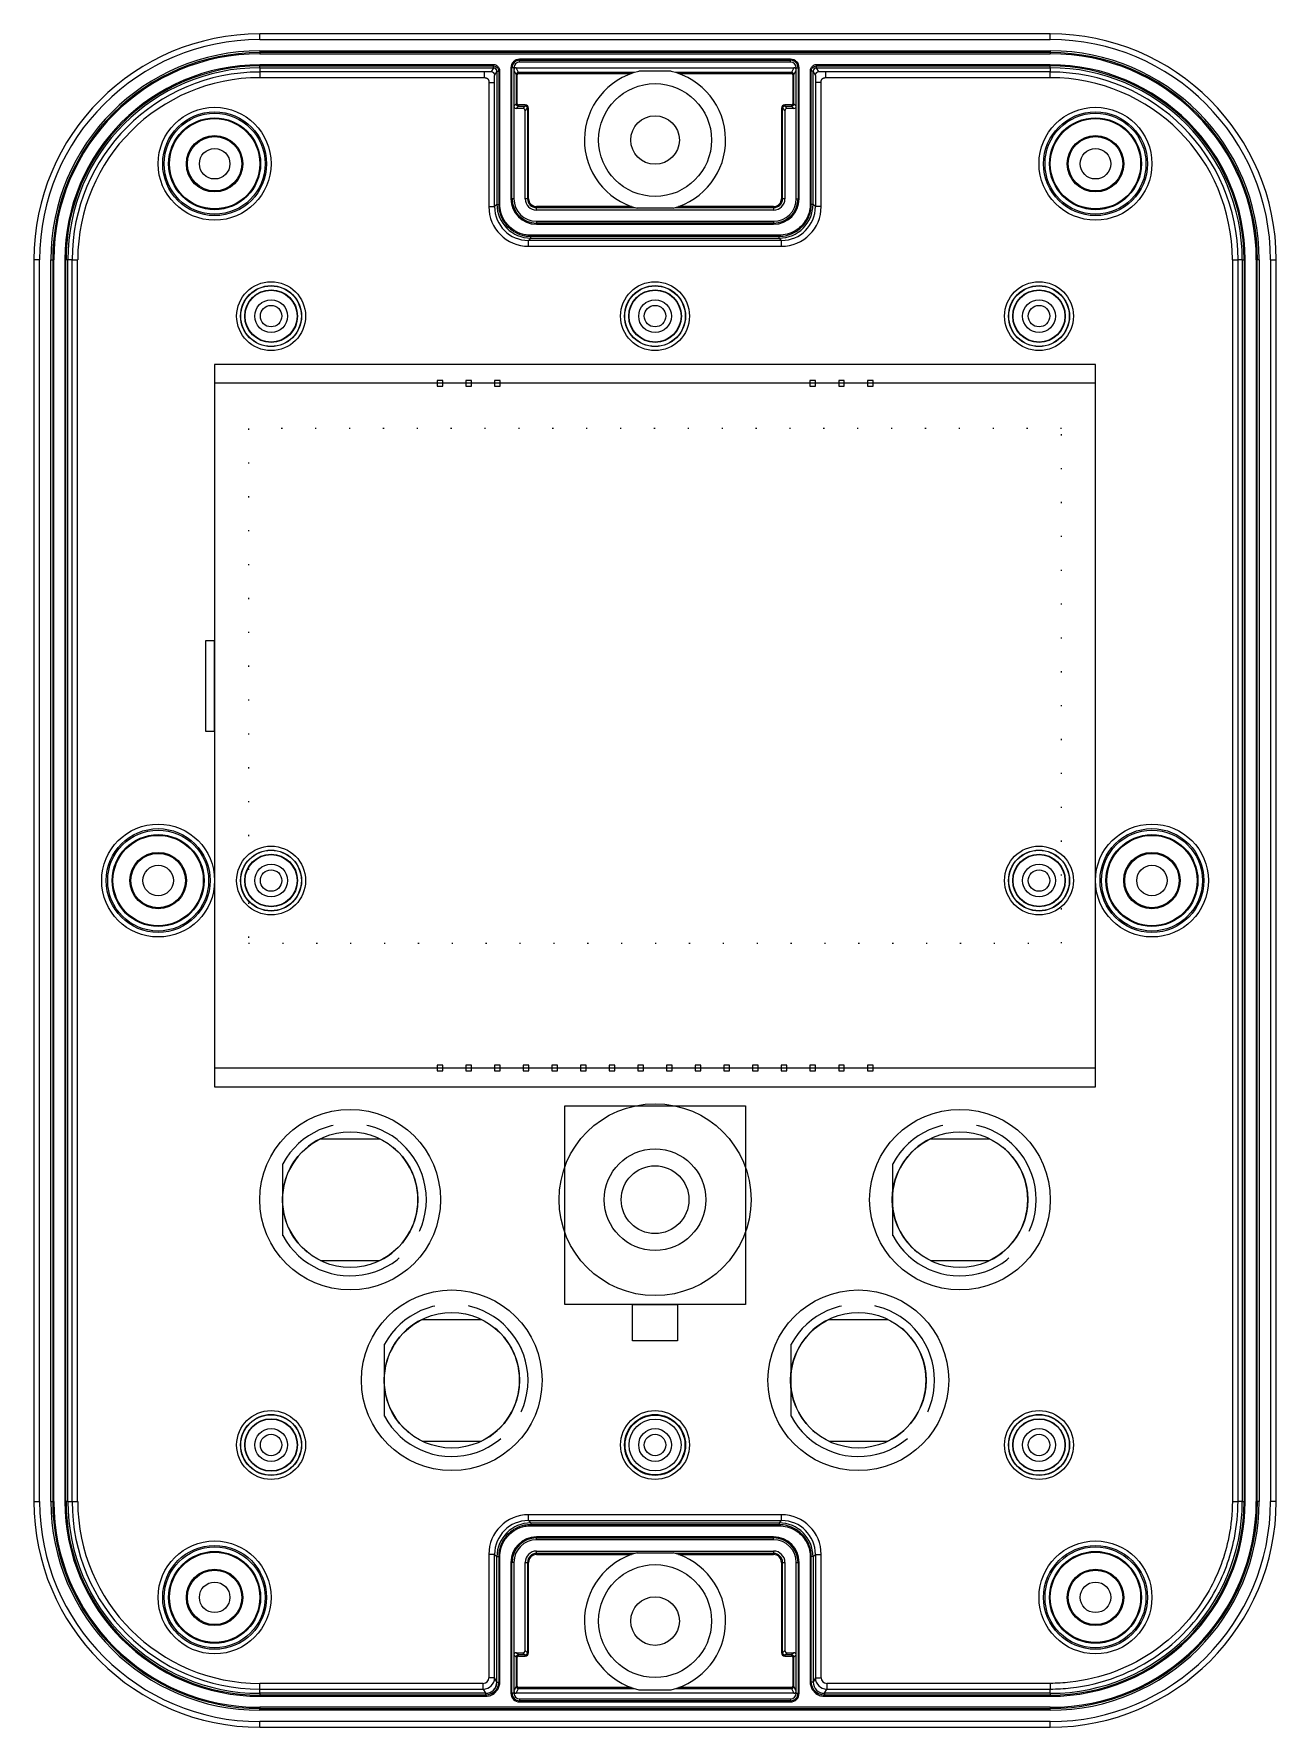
# Model space of a CAD drawing. Header units: millimetres. Extents: x 55 to 809, y 40 to 566.
# Drawn here: x 265.5 to 375.5, y 40.2 to 190.2 of the extents above; entities that cross this region are included whole.
import ezdxf

# ---------------------------------------------------------------- set-up
doc = ezdxf.new("R2010")
doc.units = ezdxf.units.MM
doc.linetypes.add('ACAD_ISO02W100', pattern=[15, 12, -3])
doc.linetypes.add('ACAD_ISO07W100', pattern=[3, 0.1, -2.9])
doc.layers.get('0').update_dxf_attribs({"lineweight": 25, "true_color": 0xffffff})
for name, color, linetype, lineweight, true_color in [('back_outline', 7, 'Continuous', 25, 0x000000), ('disp_outline', 7, 'Continuous', 25, 0x000000), ('disp_VA', 7, 'ACAD_ISO07W100', 25, 0x000000), ('FL13N_back', 1, 'ACAD_ISO02W100', 25, 0xff0000), ('FL13N_outline', 7, 'Continuous', 25, 0x000000), ('PEC16_outline', 7, 'Continuous', 25, 0x000000), ('Visible (ISO)', 7, 'Continuous', 25, 0xffffff), ('Visible Narrow (ISO)', 7, 'Continuous', 25, 0xffffff)]:
    doc.layers.add(name, color=color, linetype=linetype, lineweight=lineweight, true_color=true_color)

# ---------------------------------------------------------------- blocks, each defined once
blk = doc.blocks.new('FL13N_F')
at = {"layer": 'FL13N_back'}
for p, q in [((-2.62, 5.4), (2.62, 5.4)), ((-5.95, -3.19), (-5.95, 3.19)), ((-2.62, -5.4), (2.62, -5.4))]:
    blk.add_line(p, q, dxfattribs=at)
for radius, start, end in [(6.75, 208.1784, 151.8216), (6, 115.8419, 244.1581), (6, 295.8419, 64.1581)]:
    blk.add_arc((0, 0), radius, start, end, dxfattribs=at)
at = {"layer": 'FL13N_outline'}
for radius in [8, 6]:
    blk.add_circle((0, 0), radius, dxfattribs=at)
blk = doc.blocks.new('disp_f')
at = {"layer": 'back_outline'}
for p, q in [((78, 0), (0, 0)), ((0, 0), (0, -64)), ((78, -64), (78, 0)), ((0, -64), (78, -64))]:
    blk.add_line(p, q, dxfattribs=at)
at = {"layer": 'disp_outline'}
for p, q in [((20.2, -1.42), (19.7, -1.42)), ((19.7, -1.42), (19.7, -1.92)), ((20.2, -1.92), (20.2, -1.42)), ((22.74, -1.42), (22.24, -1.42)), ((22.24, -1.42), (22.24, -1.92)), ((22.74, -1.92), (22.74, -1.42)), ((25.28, -1.42), (24.78, -1.42)), ((24.78, -1.42), (24.78, -1.92)), ((25.28, -1.92), (25.28, -1.42)), ((53.22, -1.42), (52.72, -1.42)), ((52.72, -1.42), (52.72, -1.92)), ((53.22, -1.92), (53.22, -1.42)), ((55.76, -1.42), (55.26, -1.42)), ((55.26, -1.42), (55.26, -1.92)), ((55.76, -1.92), (55.76, -1.42)), ((58.3, -1.42), (57.8, -1.42)), ((57.8, -1.42), (57.8, -1.92)), ((58.3, -1.92), (58.3, -1.42)), ((78, -1.67), (0, -1.67)), ((0, -1.67), (0, -62.33)), ((19.7, -1.92), (20.2, -1.92)), ((22.24, -1.92), (22.74, -1.92)), ((24.78, -1.92), (25.28, -1.92)), ((52.72, -1.92), (53.22, -1.92)), ((55.26, -1.92), (55.76, -1.92)), ((57.8, -1.92), (58.3, -1.92)), ((78, -62.33), (78, -1.67)), ((0, -24.49), (-0.8, -24.49)), ((-0.8, -24.49), (-0.8, -32.49)), ((0, -32.49), (0, -24.49)), ((-0.8, -32.49), (0, -32.49)), ((0, -62.33), (78, -62.33)), ((20.2, -62.08), (19.7, -62.08)), ((19.7, -62.08), (19.7, -62.58)), ((20.2, -62.08), (19.7, -62.08)), ((19.7, -62.08), (19.7, -62.58)), ((20.2, -62.08), (19.7, -62.08)), ((19.7, -62.08), (19.7, -62.58)), ((20.2, -62.08), (19.7, -62.08)), ((19.7, -62.08), (19.7, -62.58)), ((20.2, -62.08), (19.7, -62.08)), ((19.7, -62.08), (19.7, -62.58)), ((19.7, -62.58), (20.2, -62.58)), ((19.7, -62.58), (20.2, -62.58)), ((19.7, -62.58), (20.2, -62.58)), ((19.7, -62.58), (20.2, -62.58)), ((19.7, -62.58), (20.2, -62.58)), ((20.2, -62.58), (20.2, -62.08)), ((20.2, -62.58), (20.2, -62.08)), ((20.2, -62.58), (20.2, -62.08)), ((20.2, -62.58), (20.2, -62.08)), ((20.2, -62.58), (20.2, -62.08)), ((22.74, -62.08), (22.24, -62.08)), ((22.24, -62.08), (22.24, -62.58)), ((22.24, -62.58), (22.74, -62.58)), ((22.74, -62.58), (22.74, -62.08)), ((25.28, -62.08), (24.78, -62.08)), ((24.78, -62.08), (24.78, -62.58)), ((24.78, -62.58), (25.28, -62.58)), ((25.28, -62.58), (25.28, -62.08)), ((27.82, -62.08), (27.32, -62.08)), ((27.32, -62.08), (27.32, -62.58)), ((27.32, -62.58), (27.82, -62.58)), ((27.82, -62.58), (27.82, -62.08)), ((30.36, -62.08), (29.86, -62.08)), ((29.86, -62.08), (29.86, -62.58)), ((29.86, -62.58), (30.36, -62.58)), ((30.36, -62.58), (30.36, -62.08)), ((32.9, -62.08), (32.4, -62.08)), ((32.4, -62.08), (32.4, -62.58)), ((32.4, -62.58), (32.9, -62.58)), ((32.9, -62.58), (32.9, -62.08)), ((35.44, -62.08), (34.94, -62.08)), ((34.94, -62.08), (34.94, -62.58)), ((34.94, -62.58), (35.44, -62.58)), ((35.44, -62.58), (35.44, -62.08)), ((37.98, -62.08), (37.48, -62.08)), ((37.48, -62.08), (37.48, -62.58)), ((37.48, -62.58), (37.98, -62.58)), ((37.98, -62.58), (37.98, -62.08)), ((40.52, -62.08), (40.02, -62.08)), ((40.02, -62.08), (40.02, -62.58)), ((40.02, -62.58), (40.52, -62.58)), ((40.52, -62.58), (40.52, -62.08)), ((43.06, -62.08), (42.56, -62.08)), ((42.56, -62.08), (42.56, -62.58)), ((42.56, -62.58), (43.06, -62.58)), ((43.06, -62.58), (43.06, -62.08)), ((45.6, -62.08), (45.1, -62.08)), ((45.1, -62.08), (45.1, -62.58)), ((45.1, -62.58), (45.6, -62.58)), ((45.6, -62.58), (45.6, -62.08)), ((48.14, -62.08), (47.64, -62.08)), ((47.64, -62.08), (47.64, -62.58)), ((47.64, -62.58), (48.14, -62.58)), ((48.14, -62.58), (48.14, -62.08)), ((50.68, -62.08), (50.18, -62.08)), ((50.18, -62.08), (50.18, -62.58)), ((50.18, -62.58), (50.68, -62.58)), ((50.68, -62.58), (50.68, -62.08)), ((53.22, -62.08), (52.72, -62.08)), ((52.72, -62.08), (52.72, -62.58)), ((52.72, -62.58), (53.22, -62.58)), ((53.22, -62.58), (53.22, -62.08)), ((55.76, -62.08), (55.26, -62.08)), ((55.26, -62.08), (55.26, -62.58)), ((55.26, -62.58), (55.76, -62.58)), ((55.76, -62.58), (55.76, -62.08)), ((58.3, -62.08), (57.8, -62.08)), ((57.8, -62.08), (57.8, -62.58)), ((57.8, -62.58), (58.3, -62.58)), ((58.3, -62.58), (58.3, -62.08))]:
    blk.add_line(p, q, dxfattribs=at)
at = {"layer": 'disp_VA'}
for p, q in [((75, -5.69), (3, -5.69)), ((3, -5.69), (3, -51.29)), ((75, -51.29), (75, -5.69)), ((3, -51.29), (75, -51.29))]:
    blk.add_line(p, q, dxfattribs=at)
blk = doc.blocks.new('PEC16_dessus')
at = {"layer": 'PEC16_outline'}
for p, q in [((0, 0), (16, 0)), ((0, -17.6), (0, 0)), ((16, 0), (16, -17.6)), ((16, -17.6), (0, -17.6)), ((6, -17.6), (10, -17.6)), ((6, -20.8), (6, -17.6)), ((10, -17.6), (10, -20.8)), ((10, -20.8), (6, -20.8))]:
    blk.add_line(p, q, dxfattribs=at)
for radius in [4.5, 3]:
    blk.add_circle((8, -8.3), radius, dxfattribs=at)

msp = doc.modelspace()

# ---------------------------------------------------------------- linework, layer by layer
msp.add_circle((320.46, 86.89), 8.5)
at = {"layer": 'Visible (ISO)'}
for p, q in [((355.46, 190.16), (285.46, 190.16)), ((285.46, 189.66), (355.46, 189.66)), ((285.46, 188.66), (355.46, 188.66)), ((332.46, 187.66), (308.46, 187.66)), ((285.46, 187.16), (306.16, 187.16)), ((306.46, 186.86), (306.46, 175.06)), ((307.96, 187.16), (307.96, 186.96)), ((307.96, 186.96), (307.96, 183.76)), ((308.16, 187.16), (332.76, 187.16)), ((321.88, 186.85), (319.03, 186.85)), ((332.96, 186.96), (332.96, 187.16)), ((332.96, 183.76), (332.96, 186.96)), ((334.46, 175.06), (334.46, 186.86)), ((334.76, 187.16), (355.46, 187.16)), ((307.96, 183.76), (307.96, 175.56)), ((308.76, 183.56), (308.16, 183.56)), ((308.96, 175.56), (308.96, 183.36)), ((331.96, 183.36), (331.96, 175.56)), ((332.76, 183.56), (332.16, 183.56)), ((332.96, 175.56), (332.96, 183.76)), ((330.96, 174.56), (309.96, 174.56)), ((322.05, 174.72), (318.86, 174.72)), ((309.96, 173.56), (330.96, 173.56)), ((309.45, 172.06), (331.46, 172.06)), ((265.46, 170.16), (265.46, 60.16)), ((265.96, 60.16), (265.96, 170.16)), ((266.96, 60.16), (266.96, 170.16)), ((268.46, 60.16), (268.46, 170.16)), ((372.46, 170.16), (372.46, 60.16)), ((373.96, 170.16), (373.96, 60.16)), ((374.96, 170.16), (374.96, 60.16)), ((375.46, 60.16), (375.46, 170.16)), ((309.45, 58.26), (331.46, 58.26)), ((330.96, 56.76), (309.96, 56.76)), ((309.96, 55.76), (330.96, 55.76)), ((318.86, 55.61), (322.05, 55.61)), ((306.46, 44.16), (306.46, 55.27)), ((307.96, 54.76), (307.96, 46.56)), ((308.96, 46.96), (308.96, 54.76)), ((331.96, 54.76), (331.96, 46.96)), ((332.96, 46.56), (332.96, 54.76)), ((334.46, 55.27), (334.46, 44.16)), ((307.96, 46.56), (307.96, 43.36)), ((308.16, 46.76), (308.76, 46.76)), ((332.16, 46.76), (332.76, 46.76)), ((332.96, 43.36), (332.96, 46.56)), ((305.46, 43.16), (285.46, 43.16)), ((307.96, 43.36), (307.96, 43.16)), ((332.76, 43.16), (308.16, 43.16)), ((308.46, 42.66), (332.46, 42.66)), ((319.03, 43.48), (321.88, 43.48)), ((332.96, 43.16), (332.96, 43.36)), ((355.46, 43.16), (335.46, 43.16)), ((355.46, 41.66), (285.46, 41.66)), ((355.46, 40.66), (285.46, 40.66)), ((285.46, 40.16), (355.46, 40.16))]:
    msp.add_line(p, q, dxfattribs=at)
for centre, radius in [((320.46, 180.76), 5), ((281.46, 178.66), 5), ((359.46, 178.66), 5), ((281.46, 178.66), 4), ((320.46, 180.76), 2.15), ((359.46, 178.66), 4), ((281.46, 178.66), 2.5), ((281.46, 178.66), 2.41), ((281.46, 178.66), 1.35), ((359.46, 178.66), 2.5), ((359.46, 178.66), 2.41), ((359.46, 178.66), 1.35), ((286.46, 165.16), 3.05), ((320.46, 165.16), 3.05), ((354.46, 165.16), 3.05), ((286.46, 165.16), 2.3), ((286.46, 165.16), 1.45), ((320.46, 165.16), 2.3), ((320.46, 165.16), 1.45), ((354.46, 165.16), 2.3), ((354.46, 165.16), 1.45), ((286.46, 165.16), 0.95), ((320.46, 165.16), 0.95), ((354.46, 165.16), 0.95), ((276.46, 115.16), 5), ((364.46, 115.16), 5), ((276.46, 115.16), 4), ((364.46, 115.16), 4), ((276.46, 115.16), 2.5), ((276.46, 115.16), 2.41), ((286.46, 115.16), 3.05), ((286.46, 115.16), 2.3), ((354.46, 115.16), 3.05), ((354.46, 115.16), 2.3), ((364.46, 115.16), 2.5), ((364.46, 115.16), 2.41), ((276.46, 115.16), 1.35), ((286.46, 115.16), 1.45), ((286.46, 115.16), 0.95), ((354.46, 115.16), 1.45), ((354.46, 115.16), 0.95), ((364.46, 115.16), 1.35), ((286.46, 65.16), 3.05), ((320.46, 65.16), 3.05), ((354.46, 65.16), 3.05), ((286.46, 65.16), 2.3), ((286.46, 65.16), 1.45), ((286.46, 65.16), 0.95), ((320.46, 65.16), 2.3), ((320.46, 65.16), 1.45), ((320.46, 65.16), 0.95), ((354.46, 65.16), 2.3), ((354.46, 65.16), 1.45), ((354.46, 65.16), 0.95), ((281.46, 51.66), 5), ((281.46, 51.66), 4), ((359.46, 51.66), 5), ((359.46, 51.66), 4), ((281.46, 51.66), 2.5), ((281.46, 51.66), 2.41), ((320.46, 49.56), 5), ((359.46, 51.66), 2.5), ((359.46, 51.66), 2.41), ((281.46, 51.66), 1.35), ((359.46, 51.66), 1.35), ((320.46, 49.56), 2.15)]:
    msp.add_circle(centre, radius, dxfattribs=at)
for centre, radius, start, end in [((285.46, 170.16), 20, 90, 180), ((285.46, 170.16), 19.5, 90, 180), ((355.46, 170.16), 20, 0, 90), ((355.46, 170.16), 19.5, 0, 90), ((285.46, 170.16), 18.5, 90, 180), ((308.46, 187.16), 0.5, 90, 180), ((332.46, 187.16), 0.5, 0, 90), ((355.46, 170.16), 18.5, 0, 90), ((285.46, 170.16), 17, 90, 180), ((320.46, 180.76), 6.25, 103.166, 255.2093), ((320.46, 180.76), 6.25, 284.7907, 76.834), ((355.46, 170.16), 17, 0, 90), ((309.96, 175.56), 2, 180, 270), ((309.96, 175.56), 1, 180, 270), ((330.96, 175.56), 2, 270, 0), ((330.96, 175.56), 1, 270, 0), ((285.46, 60.16), 20, 180, 270), ((285.46, 60.16), 19.5, 180, 270), ((285.46, 60.16), 18.5, 180, 270), ((285.46, 60.16), 17, 180, 270), ((355.46, 60.16), 19.5, 270, 0), ((355.46, 60.16), 20, 270, 0), ((355.46, 60.16), 17, 270, 0), ((355.46, 60.16), 18.5, 270, 0), ((309.96, 54.76), 2, 90, 180), ((309.96, 54.76), 1, 90, 180), ((320.46, 49.56), 6.25, 104.7907, 256.834), ((320.46, 49.56), 6.25, 283.166, 75.2093), ((330.96, 54.76), 2, 0, 90), ((330.96, 54.76), 1, 0, 90), ((308.46, 43.16), 0.5, 180, 270), ((332.46, 43.16), 0.5, 270, 0)]:
    msp.add_arc(centre, radius, start, end, dxfattribs=at)
for centre, major_axis, ratio, start_param, end_param in [((306.14, 186.86), (0.159, -0.255), 0.999653, 1.012854, 2.583028), ((306.16, 186.86), (0.3, 0), 0.999848, 0, 1.570796), ((308.16, 186.96), (-0.089, 0.179), 0.999239, 5.819964, 7.390151), ((332.76, 186.96), (0.089, 0.179), 0.999239, 5.176219, 6.746407), ((334.76, 186.86), (-0.3, 0), 0.999848, 4.712389, 6.283185), ((334.77, 186.86), (-0.159, -0.255), 0.999653, 3.700158, 5.270331), ((308.16, 183.76), (-0.141, -0.141), 0.999695, 5.497939, 7.068431), ((308.76, 183.36), (0.141, 0.141), 0.999695, 5.497939, 7.068431), ((332.16, 183.36), (-0.141, 0.141), 0.999695, 5.497939, 7.068431), ((332.76, 183.76), (0.141, -0.141), 0.999695, 5.497939, 7.068431), ((309.46, 175.07), (-2.12, -2.12), 0.999695, 5.497939, 7.068431), ((331.45, 175.07), (2.12, -2.12), 0.999695, 5.497939, 7.068431), ((309.46, 55.26), (-2.12, 2.12), 0.999695, 5.497939, 7.068431), ((331.45, 55.26), (2.12, 2.12), 0.999695, 5.497939, 7.068431), ((308.16, 46.56), (-0.141, 0.141), 0.999695, 5.497939, 7.068431), ((308.76, 46.96), (0.141, -0.141), 0.999695, 5.497939, 7.068431), ((332.16, 46.96), (-0.141, -0.141), 0.999695, 5.497939, 7.068431), ((332.76, 46.56), (0.141, 0.141), 0.999695, 5.497939, 7.068431), ((305.44, 44.16), (0.53, 0.848), 0.999653, 3.700158, 5.270331), ((305.46, 44.16), (1, 0), 0.999848, 4.712389, 6.283185), ((335.46, 44.16), (-1, 0), 0.999848, 0, 1.570796), ((335.47, 44.16), (-0.53, 0.848), 0.999653, 1.012854, 2.583028), ((308.16, 43.37), (-0.089, -0.179), 0.999239, 5.176219, 6.746407), ((332.76, 43.37), (0.089, -0.179), 0.999239, 5.819964, 7.390151)]:
    msp.add_ellipse(centre, major_axis=major_axis, ratio=ratio, start_param=start_param, end_param=end_param, dxfattribs=at)
at = {"layer": 'Visible Narrow (ISO)'}
for p, q in [((285.46, 189.66), (285.46, 190.16)), ((355.46, 189.66), (355.46, 190.16)), ((285.46, 188.66), (285.46, 188.5)), ((355.46, 188.5), (285.46, 188.5)), ((285.46, 188.5), (285.46, 188.4)), ((285.46, 188.4), (355.46, 188.4)), ((332.46, 187.93), (308.46, 187.93)), ((308.46, 187.93), (308.46, 187.83)), ((308.46, 187.66), (308.46, 187.83)), ((308.46, 187.83), (332.46, 187.83)), ((332.46, 187.93), (332.46, 187.83)), ((332.46, 187.66), (332.46, 187.83)), ((355.46, 188.66), (355.46, 188.5)), ((355.46, 188.5), (355.46, 188.4)), ((285.46, 187.33), (285.46, 187.43)), ((306.16, 187.43), (285.46, 187.43)), ((285.46, 187.16), (285.46, 187.33)), ((285.46, 187.33), (306.16, 187.33)), ((285.46, 187.16), (285.46, 186.79)), ((305.33, 186.79), (285.46, 186.79)), ((285.46, 186.79), (285.46, 186.29)), ((285.46, 186.29), (305.33, 186.29)), ((305.33, 186.79), (305.33, 186.29)), ((306.14, 187.16), (305.96, 186.8)), ((306.16, 187.33), (306.16, 187.43)), ((306.26, 186.5), (306.44, 186.86)), ((306.44, 186.86), (306.46, 186.86)), ((306.46, 186.86), (306.62, 186.86)), ((306.62, 186.86), (306.62, 175.06)), ((306.62, 186.86), (306.72, 186.86)), ((306.72, 175.06), (306.72, 186.86)), ((307.69, 187.16), (307.79, 187.16)), ((307.69, 187.16), (307.69, 175.56)), ((307.96, 187.16), (307.79, 187.16)), ((307.79, 175.56), (307.79, 187.16)), ((307.96, 186.96), (308.16, 186.55)), ((308.36, 186.75), (308.16, 187.16)), ((308.16, 186.55), (308.16, 183.97)), ((308.26, 186.55), (308.16, 186.55)), ((308.26, 183.97), (308.26, 186.55)), ((318.65, 186.75), (308.36, 186.75)), ((308.36, 186.65), (308.36, 186.75)), ((308.36, 186.65), (318.35, 186.65)), ((332.55, 186.75), (322.26, 186.75)), ((322.56, 186.65), (332.55, 186.65)), ((332.76, 187.16), (332.55, 186.75)), ((332.55, 186.75), (332.55, 186.65)), ((332.65, 186.55), (332.65, 183.97)), ((332.75, 186.55), (332.65, 186.55)), ((332.75, 186.55), (332.96, 186.96)), ((332.75, 183.97), (332.75, 186.55)), ((332.96, 187.16), (333.12, 187.16)), ((333.22, 187.16), (333.12, 187.16)), ((333.12, 187.16), (333.12, 175.56)), ((333.22, 175.56), (333.22, 187.16)), ((334.19, 186.86), (334.29, 186.86)), ((334.19, 186.86), (334.19, 175.06)), ((334.29, 175.06), (334.29, 186.86)), ((334.46, 186.86), (334.47, 186.86)), ((334.47, 186.86), (334.65, 186.5)), ((355.46, 187.43), (334.76, 187.43)), ((334.76, 187.43), (334.76, 187.33)), ((334.76, 187.16), (334.76, 187.33)), ((334.76, 187.33), (355.46, 187.33)), ((334.95, 186.8), (334.77, 187.16)), ((355.46, 186.79), (335.58, 186.79)), ((335.58, 186.29), (335.58, 186.79)), ((335.58, 186.29), (355.46, 186.29)), ((355.46, 187.43), (355.46, 187.33)), ((355.46, 187.16), (355.46, 187.33)), ((355.46, 187.16), (355.46, 186.79)), ((355.46, 186.29), (355.46, 186.79)), ((305.75, 185.85), (306.25, 185.85)), ((305.75, 185.85), (305.75, 174.86)), ((306.25, 174.86), (306.25, 185.85)), ((334.66, 185.85), (334.66, 174.86)), ((335.16, 185.85), (334.66, 185.85)), ((335.16, 174.86), (335.16, 185.85)), ((308.16, 183.97), (307.96, 183.76)), ((308.26, 183.97), (308.16, 183.97)), ((308.16, 183.56), (308.36, 183.77)), ((308.96, 183.87), (308.36, 183.87)), ((308.36, 183.87), (308.36, 183.77)), ((308.36, 183.77), (308.96, 183.77)), ((308.96, 183.77), (308.76, 183.56)), ((308.96, 183.87), (308.96, 183.77)), ((308.96, 183.36), (309.16, 183.57)), ((309.16, 183.57), (309.16, 175.56)), ((309.26, 183.57), (309.16, 183.57)), ((309.26, 175.56), (309.26, 183.57)), ((331.65, 183.57), (331.65, 175.56)), ((331.65, 183.57), (331.75, 183.57)), ((331.75, 175.56), (331.75, 183.57)), ((331.75, 183.57), (331.96, 183.36)), ((332.55, 183.87), (331.95, 183.87)), ((331.95, 183.87), (331.95, 183.77)), ((331.95, 183.77), (332.55, 183.77)), ((332.16, 183.56), (331.95, 183.77)), ((332.55, 183.87), (332.55, 183.77)), ((332.55, 183.77), (332.76, 183.56)), ((332.65, 183.97), (332.75, 183.97)), ((332.96, 183.76), (332.75, 183.97)), ((307.79, 175.56), (307.69, 175.56)), ((307.96, 175.56), (307.79, 175.56)), ((309.16, 175.56), (308.96, 175.56)), ((309.26, 175.56), (309.16, 175.56)), ((331.65, 175.56), (331.75, 175.56)), ((331.96, 175.56), (331.75, 175.56)), ((332.96, 175.56), (333.12, 175.56)), ((333.12, 175.56), (333.22, 175.56)), ((305.75, 174.86), (306.25, 174.86)), ((306.46, 175.06), (306.25, 174.86)), ((306.62, 175.06), (306.72, 175.06)), ((318.37, 174.87), (309.96, 174.87)), ((309.96, 174.87), (309.96, 174.77)), ((309.96, 174.77), (318.68, 174.77)), ((309.96, 174.56), (309.96, 174.77)), ((322.23, 174.77), (330.96, 174.77)), ((330.96, 174.87), (322.54, 174.87)), ((330.96, 174.87), (330.96, 174.77)), ((330.96, 174.77), (330.96, 174.56)), ((334.29, 175.06), (334.19, 175.06)), ((334.46, 175.06), (334.29, 175.06)), ((334.66, 174.86), (334.46, 175.06)), ((335.16, 174.86), (334.66, 174.86)), ((309.96, 173.56), (309.96, 173.4)), ((330.96, 173.4), (309.96, 173.4)), ((309.96, 173.4), (309.96, 173.3)), ((309.96, 173.3), (330.96, 173.3)), ((330.96, 173.56), (330.96, 173.4)), ((330.96, 173.4), (330.96, 173.3)), ((309.25, 171.86), (309.45, 172.06)), ((331.66, 171.86), (309.25, 171.86)), ((309.25, 171.36), (309.25, 171.86)), ((309.25, 171.36), (331.66, 171.36)), ((309.45, 172.23), (309.45, 172.33)), ((331.46, 172.33), (309.45, 172.33)), ((309.45, 172.06), (309.45, 172.23)), ((309.45, 172.23), (331.46, 172.23)), ((331.46, 172.23), (331.46, 172.33)), ((331.46, 172.06), (331.66, 171.86)), ((331.66, 171.36), (331.66, 171.86)), ((265.96, 170.16), (265.46, 170.16)), ((266.96, 170.16), (267.12, 170.16)), ((267.12, 170.16), (267.12, 60.16)), ((267.22, 170.16), (267.12, 170.16)), ((267.22, 60.16), (267.22, 170.16)), ((268.29, 170.16), (268.19, 170.16)), ((268.19, 170.16), (268.19, 60.16)), ((268.46, 170.16), (268.29, 170.16)), ((268.29, 60.16), (268.29, 170.16)), ((268.83, 170.16), (268.46, 170.16)), ((268.83, 170.16), (268.83, 60.16)), ((268.83, 170.16), (269.33, 170.16)), ((269.33, 60.16), (269.33, 170.16)), ((371.58, 170.16), (372.08, 170.16)), ((371.58, 170.16), (371.58, 60.16)), ((372.08, 60.16), (372.08, 170.16)), ((372.46, 170.16), (372.08, 170.16)), ((372.46, 170.16), (372.62, 170.16)), ((372.62, 170.16), (372.62, 60.16)), ((372.72, 170.16), (372.62, 170.16)), ((372.72, 60.16), (372.72, 170.16)), ((373.79, 170.16), (373.69, 170.16)), ((373.69, 170.16), (373.69, 60.16)), ((373.96, 170.16), (373.79, 170.16)), ((373.79, 60.16), (373.79, 170.16)), ((374.96, 170.16), (375.46, 170.16)), ((265.46, 60.16), (265.96, 60.16)), ((266.96, 60.16), (267.12, 60.16)), ((267.22, 60.16), (267.12, 60.16)), ((268.29, 60.16), (268.19, 60.16)), ((268.46, 60.16), (268.29, 60.16)), ((268.46, 60.16), (268.83, 60.16)), ((268.83, 60.16), (269.33, 60.16)), ((371.58, 60.16), (372.08, 60.16)), ((372.46, 60.16), (372.08, 60.16)), ((372.46, 60.16), (372.62, 60.16)), ((372.72, 60.16), (372.62, 60.16)), ((373.79, 60.16), (373.69, 60.16)), ((373.96, 60.16), (373.79, 60.16)), ((375.46, 60.16), (374.96, 60.16)), ((331.66, 58.97), (309.25, 58.97)), ((309.25, 58.47), (309.25, 58.97)), ((331.66, 58.47), (331.66, 58.97)), ((309.45, 58.26), (309.25, 58.47)), ((309.25, 58.47), (331.66, 58.47)), ((331.46, 58.1), (309.45, 58.1)), ((309.45, 58), (309.45, 58.1)), ((309.45, 58), (331.46, 58)), ((330.96, 57.03), (309.96, 57.03)), ((309.96, 57.03), (309.96, 56.93)), ((330.96, 57.03), (330.96, 56.93)), ((331.66, 58.47), (331.46, 58.26)), ((331.46, 58.26), (331.46, 58.1)), ((331.46, 58), (331.46, 58.1)), ((309.96, 56.76), (309.96, 56.93)), ((309.96, 56.93), (330.96, 56.93)), ((309.96, 55.56), (309.96, 55.76)), ((318.68, 55.56), (309.96, 55.56)), ((309.96, 55.46), (309.96, 55.56)), ((330.96, 55.56), (322.23, 55.56)), ((330.96, 56.76), (330.96, 56.93)), ((330.96, 55.76), (330.96, 55.56)), ((330.96, 55.56), (330.96, 55.46)), ((306.25, 55.47), (305.75, 55.47)), ((305.75, 55.47), (305.75, 44.54)), ((306.25, 55.47), (306.46, 55.27)), ((306.25, 44.54), (306.25, 55.47)), ((306.46, 55.27), (306.62, 55.27)), ((306.62, 55.27), (306.62, 44.16)), ((306.72, 55.27), (306.62, 55.27)), ((306.72, 44.16), (306.72, 55.27)), ((307.69, 54.76), (307.69, 43.16)), ((307.69, 54.76), (307.79, 54.76)), ((307.96, 54.76), (307.79, 54.76)), ((307.79, 43.16), (307.79, 54.76)), ((308.96, 54.76), (309.16, 54.76)), ((309.16, 54.76), (309.16, 46.76)), ((309.26, 54.76), (309.16, 54.76)), ((309.26, 46.76), (309.26, 54.76)), ((309.96, 55.46), (318.37, 55.46)), ((322.54, 55.46), (330.96, 55.46)), ((331.65, 54.76), (331.65, 46.76)), ((331.75, 54.76), (331.65, 54.76)), ((331.75, 46.76), (331.75, 54.76)), ((331.75, 54.76), (331.96, 54.76)), ((332.96, 54.76), (333.12, 54.76)), ((333.22, 54.76), (333.12, 54.76)), ((333.12, 54.76), (333.12, 43.16)), ((333.22, 43.16), (333.22, 54.76)), ((334.19, 55.27), (334.29, 55.27)), ((334.19, 55.27), (334.19, 44.16)), ((334.29, 44.16), (334.29, 55.27)), ((334.46, 55.27), (334.66, 55.47)), ((334.66, 55.47), (334.66, 44.54)), ((334.66, 55.47), (335.16, 55.47)), ((335.16, 44.54), (335.16, 55.47)), ((307.96, 46.56), (308.16, 46.36)), ((308.36, 46.56), (308.16, 46.76)), ((308.96, 46.56), (308.36, 46.56)), ((308.36, 46.46), (308.36, 46.56)), ((308.76, 46.76), (308.96, 46.56)), ((309.16, 46.76), (308.96, 46.96)), ((308.96, 46.46), (308.96, 46.56)), ((309.26, 46.76), (309.16, 46.76)), ((331.75, 46.76), (331.65, 46.76)), ((331.96, 46.96), (331.75, 46.76)), ((331.95, 46.56), (332.16, 46.76)), ((332.55, 46.56), (331.95, 46.56)), ((331.95, 46.56), (331.95, 46.46)), ((332.76, 46.76), (332.55, 46.56)), ((332.55, 46.56), (332.55, 46.46)), ((332.75, 46.36), (332.96, 46.56)), ((308.16, 46.36), (308.16, 43.78)), ((308.26, 46.36), (308.16, 46.36)), ((308.26, 43.78), (308.26, 46.36)), ((308.36, 46.46), (308.96, 46.46)), ((331.95, 46.46), (332.55, 46.46)), ((332.65, 46.36), (332.65, 43.78)), ((332.75, 46.36), (332.65, 46.36)), ((332.75, 43.78), (332.75, 46.36)), ((305.25, 44.04), (285.46, 44.04)), ((285.46, 43.54), (285.46, 44.04)), ((285.46, 43.54), (305.25, 43.54)), ((285.46, 43.16), (285.46, 43.54)), ((305.25, 43.54), (305.25, 44.04)), ((305.25, 43.54), (305.44, 43.16)), ((306.25, 44.54), (305.75, 44.54)), ((306.44, 44.16), (306.25, 44.54)), ((306.46, 44.16), (306.44, 44.16)), ((306.62, 44.16), (306.72, 44.16)), ((308.16, 43.78), (307.96, 43.36)), ((308.16, 43.78), (308.26, 43.78)), ((308.16, 43.16), (308.36, 43.58)), ((318.35, 43.68), (308.36, 43.68)), ((308.36, 43.58), (308.36, 43.68)), ((308.36, 43.58), (318.65, 43.58)), ((322.26, 43.58), (332.55, 43.58)), ((332.55, 43.68), (322.56, 43.68)), ((332.55, 43.68), (332.55, 43.58)), ((332.55, 43.58), (332.76, 43.16)), ((332.65, 43.78), (332.75, 43.78)), ((332.96, 43.36), (332.75, 43.78)), ((334.19, 44.16), (334.29, 44.16)), ((334.46, 44.16), (334.29, 44.16)), ((334.47, 44.16), (334.46, 44.16)), ((334.66, 44.54), (334.47, 44.16)), ((334.66, 44.54), (335.16, 44.54)), ((335.47, 43.16), (335.66, 43.54)), ((335.66, 44.04), (335.66, 43.54)), ((355.46, 44.04), (335.66, 44.04)), ((335.66, 43.54), (355.46, 43.54)), ((355.46, 44.04), (355.46, 43.54)), ((355.46, 43.16), (355.46, 43.54)), ((285.46, 43.16), (285.46, 43)), ((305.46, 43), (285.46, 43)), ((285.46, 43), (285.46, 42.9)), ((285.46, 42.9), (305.46, 42.9)), ((305.46, 43.16), (305.46, 43)), ((305.46, 43), (305.46, 42.9)), ((307.79, 43.16), (307.69, 43.16)), ((307.96, 43.16), (307.79, 43.16)), ((308.46, 42.66), (308.46, 42.5)), ((332.46, 42.5), (308.46, 42.5)), ((308.46, 42.5), (308.46, 42.4)), ((308.46, 42.4), (332.46, 42.4)), ((332.46, 42.66), (332.46, 42.5)), ((332.46, 42.5), (332.46, 42.4)), ((332.96, 43.16), (333.12, 43.16)), ((333.12, 43.16), (333.22, 43.16)), ((355.46, 43), (335.46, 43)), ((335.46, 42.9), (335.46, 43)), ((335.46, 42.9), (355.46, 42.9)), ((355.46, 43.16), (355.46, 43)), ((355.46, 42.9), (355.46, 43)), ((355.46, 41.93), (285.46, 41.93)), ((285.46, 41.93), (285.46, 41.83)), ((285.46, 41.66), (285.46, 41.83)), ((285.46, 41.83), (355.46, 41.83)), ((285.46, 40.16), (285.46, 40.66)), ((355.46, 41.93), (355.46, 41.83)), ((355.46, 41.66), (355.46, 41.83)), ((355.46, 40.16), (355.46, 40.66))]:
    msp.add_line(p, q, dxfattribs=at)
for centre, radius in [((281.46, 178.66), 5), ((281.46, 178.66), 4.6), ((281.46, 178.66), 4.47), ((359.46, 178.66), 5), ((359.46, 178.66), 4.6), ((359.46, 178.66), 4.47), ((281.46, 178.66), 4.07), ((359.46, 178.66), 4.07), ((286.46, 165.16), 3.05), ((320.46, 165.16), 3.05), ((354.46, 165.16), 3.05), ((286.46, 165.16), 2.7), ((286.46, 165.16), 2.68), ((286.46, 165.16), 2.33), ((320.46, 165.16), 2.7), ((320.46, 165.16), 2.68), ((320.46, 165.16), 2.33), ((354.46, 165.16), 2.7), ((354.46, 165.16), 2.68), ((354.46, 165.16), 2.33), ((276.46, 115.16), 5), ((364.46, 115.16), 5), ((276.46, 115.16), 4.6), ((276.46, 115.16), 4.47), ((276.46, 115.16), 4.07), ((364.46, 115.16), 4.6), ((364.46, 115.16), 4.47), ((364.46, 115.16), 4.07), ((286.46, 115.16), 3.05), ((286.46, 115.16), 2.7), ((286.46, 115.16), 2.68), ((286.46, 115.16), 2.33), ((354.46, 115.16), 3.05), ((354.46, 115.16), 2.7), ((354.46, 115.16), 2.68), ((354.46, 115.16), 2.33), ((286.46, 65.16), 3.05), ((286.46, 65.16), 2.7), ((286.46, 65.16), 2.68), ((320.46, 65.16), 3.05), ((320.46, 65.16), 2.7), ((320.46, 65.16), 2.65), ((354.46, 65.16), 3.05), ((354.46, 65.16), 2.7), ((354.46, 65.16), 2.68), ((286.46, 65.16), 2.33), ((354.46, 65.16), 2.33), ((281.46, 51.66), 5), ((281.46, 51.66), 4.6), ((281.46, 51.66), 4.47), ((281.46, 51.66), 4.07), ((359.46, 51.66), 5), ((359.46, 51.66), 4.6), ((359.46, 51.66), 4.47), ((359.46, 51.66), 4.07)]:
    msp.add_circle(centre, radius, dxfattribs=at)
for centre, radius, start, end in [((285.46, 170.16), 18.34, 90, 180), ((285.46, 170.16), 18.24, 90, 180), ((308.46, 187.16), 0.76, 90, 180), ((308.46, 187.16), 0.662, 90, 180), ((332.46, 187.16), 0.76, 0, 90), ((332.46, 187.16), 0.662, 0, 90), ((355.46, 170.16), 18.34, 0, 90), ((355.46, 170.16), 18.24, 0, 90), ((285.46, 170.16), 17.26, 90, 180), ((285.46, 170.16), 17.16, 90, 180), ((285.46, 170.16), 16.62, 90, 180), ((285.46, 170.16), 16.12, 90, 180), ((308.36, 186.55), 0.2, 90.0175, 179.9825), ((332.55, 186.55), 0.2, 0.0175, 89.9825), ((355.46, 170.16), 17.26, 0, 90), ((355.46, 170.16), 17.16, 0, 90), ((355.46, 170.16), 16.62, 0, 90), ((355.46, 170.16), 16.12, 0, 90), ((308.36, 183.97), 0.2, 180.0087, 269.9913), ((332.55, 183.97), 0.2, 270.0087, 359.9913), ((309.96, 175.56), 2.26, 180, 270), ((309.96, 175.56), 2.16, 180, 270), ((309.96, 175.56), 0.792, 180, 270), ((309.96, 175.56), 0.692, 180, 270), ((330.96, 175.56), 0.692, 270, 0), ((330.96, 175.56), 0.792, 270, 0), ((330.96, 175.56), 2.16, 270, 0), ((330.96, 175.56), 2.26, 270, 0), ((285.46, 60.16), 18.34, 180, 270), ((285.46, 60.16), 18.24, 180, 270), ((285.46, 60.16), 17.26, 180, 270), ((285.46, 60.16), 17.16, 180, 270), ((285.46, 60.16), 16.62, 180, 270), ((285.46, 60.16), 16.12, 180, 270), ((355.46, 60.16), 18.34, 270, 0), ((355.46, 60.16), 18.24, 270, 0), ((355.46, 60.16), 17.16, 270, 0), ((355.46, 60.16), 17.26, 270, 0), ((309.96, 54.76), 2.26, 90, 180), ((330.96, 54.76), 2.26, 0, 90), ((309.96, 54.76), 2.16, 90, 180), ((309.96, 54.76), 0.792, 90, 180), ((330.96, 54.76), 2.16, 0, 90), ((330.96, 54.76), 0.792, 0, 90), ((309.96, 54.76), 0.692, 90, 180), ((330.96, 54.76), 0.692, 0, 90), ((308.36, 46.36), 0.2, 90.0087, 179.9913), ((332.55, 46.36), 0.2, 0.0087, 89.9913), ((308.36, 43.78), 0.2, 180.0175, 269.9825), ((332.55, 43.78), 0.2, 270.0175, 359.9825), ((308.46, 43.16), 0.76, 180, 270), ((308.46, 43.16), 0.662, 180, 270), ((332.46, 43.16), 0.662, 270, 0), ((332.46, 43.16), 0.76, 270, 0)]:
    msp.add_arc(centre, radius, start, end, dxfattribs=at)
for centre, major_axis, ratio, start_param, end_param in [((305.96, 186.5), (0.27, -0.132), 0.999211, 0.454912, 2.025086), ((308.36, 186.55), (-0.0447, 0.0895), 0.999239, 5.819964, 7.390151), ((332.55, 186.55), (0.0447, 0.0895), 0.999239, 5.176219, 6.746407), ((334.95, 186.5), (-0.27, -0.132), 0.999211, 4.2581, 5.828273), ((308.36, 183.97), (-0.0707, -0.0707), 0.999695, 5.497939, 7.068431), ((308.96, 183.57), (0.212, 0.212), 0.999695, 5.497939, 7.068431), ((308.96, 183.57), (0.142, 0.142), 0.999391, 5.497939, 7.068431), ((331.95, 183.57), (-0.212, 0.212), 0.999695, 5.497939, 7.068431), ((331.95, 183.57), (-0.142, 0.142), 0.999391, 5.497939, 7.068431), ((332.55, 183.97), (0.0707, -0.0707), 0.999695, 5.497939, 7.068431), ((309.25, 174.86), (-2.48, -2.48), 0.999695, 5.497939, 7.068431), ((309.25, 174.86), (-2.12, -2.12), 0.999594, 5.497939, 7.068431), ((331.66, 174.86), (2.12, -2.12), 0.999594, 5.497939, 7.068431), ((331.66, 174.86), (2.48, -2.48), 0.999695, 5.497939, 7.068431), ((309.25, 55.47), (-2.48, 2.48), 0.999695, 5.497939, 7.068431), ((331.66, 55.47), (2.48, 2.48), 0.999695, 5.497939, 7.068431), ((309.25, 55.47), (-2.12, 2.12), 0.999594, 5.497939, 7.068431), ((331.66, 55.47), (2.12, 2.12), 0.999594, 5.497939, 7.068431), ((308.96, 46.76), (0.142, -0.142), 0.999391, 5.497939, 7.068431), ((308.96, 46.76), (0.212, -0.212), 0.999695, 5.497939, 7.068431), ((331.95, 46.76), (-0.212, -0.212), 0.999695, 5.497939, 7.068431), ((331.95, 46.76), (-0.142, -0.142), 0.999391, 5.497939, 7.068431), ((308.36, 46.36), (-0.0707, 0.0707), 0.999695, 5.497939, 7.068431), ((332.55, 46.36), (0.0707, 0.0707), 0.999695, 5.497939, 7.068431), ((305.25, 44.54), (0.439, -0.898), 1, 5.828896, 7.39907), ((305.25, 44.54), (0.22, -0.45), 0.999211, 5.828896, 7.39907), ((308.36, 43.78), (-0.0447, -0.0895), 0.999239, 5.176219, 6.746407), ((332.55, 43.78), (0.0447, -0.0895), 0.999239, 5.819964, 7.390151), ((335.66, 44.54), (-0.439, -0.898), 1, 5.167301, 6.737474), ((335.66, 44.54), (-0.22, -0.45), 0.999211, 5.167301, 6.737474)]:
    msp.add_ellipse(centre, major_axis=major_axis, ratio=ratio, start_param=start_param, end_param=end_param, dxfattribs=at)
for points, degree in [([(305.96, 186.8), (305.95, 186.79), (305.33, 186.79)], 2), ([(305.33, 186.29), (305.75, 186.29), (305.75, 185.85)], 2), ([(306.16, 187.16), (306.16, 187.22), (306.16, 187.27), (306.16, 187.33)], 3), ([(306.25, 185.85), (306.25, 186.49), (306.26, 186.5)], 2), ([(334.46, 186.86), (334.4, 186.86), (334.35, 186.86), (334.29, 186.86)], 3), ([(334.65, 186.5), (334.66, 186.49), (334.66, 185.85)], 2), ([(335.58, 186.79), (334.96, 186.79), (334.95, 186.8)], 2), ([(335.16, 185.85), (335.16, 186.29), (335.58, 186.29)], 2), ([(306.46, 175.06), (306.51, 175.06), (306.56, 175.06), (306.62, 175.06)], 3), ([(331.46, 172.06), (331.46, 172.12), (331.46, 172.17), (331.46, 172.23)], 3), ([(309.45, 58.26), (309.45, 58.21), (309.45, 58.16), (309.45, 58.1)], 3), ([(334.46, 55.27), (334.4, 55.27), (334.35, 55.27), (334.29, 55.27)], 3), ([(306.46, 44.16), (306.51, 44.16), (306.56, 44.16), (306.62, 44.16)], 3), ([(335.46, 43.16), (335.46, 43.11), (335.46, 43.06), (335.46, 43)], 3)]:
    msp.add_open_spline(points, degree=degree, dxfattribs=at)
for points, knots in [([(306.72, 186.86), (306.72, 186.9), (306.71, 186.94), (306.69, 187.03), (306.67, 187.09), (306.6, 187.22), (306.53, 187.29), (306.36, 187.4), (306.26, 187.43), (306.16, 187.43)], [0, 0, 0, 0, 0.01094433, 0.01094433, 0.02845525, 0.02845525, 0.05647273, 0.05647273, 0.08755462, 0.08755462, 0.08755462, 0.08755462]), ([(306.16, 187.33), (306.24, 187.33), (306.33, 187.3), (306.46, 187.22), (306.52, 187.16), (306.58, 187.05), (306.6, 187), (306.61, 186.93), (306.62, 186.9), (306.62, 186.86)], [-0.08755462, -0.08755462, -0.08755462, -0.08755462, -0.05647273, -0.05647273, -0.02845525, -0.02845525, -0.01094433, -0.01094433, 0, 0, 0, 0]), ([(334.76, 187.43), (334.65, 187.43), (334.55, 187.4), (334.38, 187.29), (334.31, 187.22), (334.24, 187.09), (334.22, 187.03), (334.2, 186.94), (334.19, 186.9), (334.19, 186.86)], [0, 0, 0, 0, 0.03108189, 0.03108189, 0.05909937, 0.05909937, 0.07661029, 0.07661029, 0.08755462, 0.08755462, 0.08755462, 0.08755462]), ([(334.29, 186.86), (334.29, 186.9), (334.3, 186.93), (334.31, 187), (334.33, 187.05), (334.39, 187.16), (334.45, 187.22), (334.58, 187.3), (334.67, 187.33), (334.76, 187.33)], [-0.08755462, -0.08755462, -0.08755462, -0.08755462, -0.07661029, -0.07661029, -0.05909937, -0.05909937, -0.03108189, -0.03108189, 0, 0, 0, 0]), ([(306.62, 175.06), (306.62, 175.01), (306.62, 174.96), (306.65, 174.39), (306.82, 173.88), (307.36, 173.1), (307.69, 172.8), (308.33, 172.44), (308.61, 172.34), (309.08, 172.24), (309.27, 172.23), (309.45, 172.23)], [-0.4280912, -0.4280912, -0.4280912, -0.4280912, -0.4127732, -0.4127732, -0.2633968, -0.2633968, -0.1391296, -0.1391296, -0.0535114, -0.0535114, 0, 0, 0, 0]), ([(309.45, 172.33), (309.28, 172.33), (309.1, 172.34), (308.64, 172.43), (308.37, 172.53), (307.75, 172.88), (307.44, 173.17), (306.91, 173.92), (306.75, 174.41), (306.72, 174.96), (306.72, 175.01), (306.72, 175.06)], [0, 0, 0, 0, 0.0535114, 0.0535114, 0.1391296, 0.1391296, 0.2633968, 0.2633968, 0.4127732, 0.4127732, 0.4280912, 0.4280912, 0.4280912, 0.4280912]), ([(331.46, 172.23), (331.51, 172.23), (331.56, 172.23), (332.13, 172.26), (332.64, 172.43), (333.42, 172.97), (333.72, 173.3), (334.08, 173.94), (334.18, 174.22), (334.28, 174.69), (334.29, 174.88), (334.29, 175.06)], [-0.4280912, -0.4280912, -0.4280912, -0.4280912, -0.4127732, -0.4127732, -0.2633968, -0.2633968, -0.1391296, -0.1391296, -0.0535114, -0.0535114, 0, 0, 0, 0]), ([(334.19, 175.06), (334.19, 174.89), (334.18, 174.71), (334.09, 174.25), (333.99, 173.98), (333.64, 173.36), (333.35, 173.05), (332.6, 172.52), (332.11, 172.36), (331.56, 172.33), (331.51, 172.33), (331.46, 172.33)], [0, 0, 0, 0, 0.0535114, 0.0535114, 0.1391296, 0.1391296, 0.2633968, 0.2633968, 0.4127732, 0.4127732, 0.4280912, 0.4280912, 0.4280912, 0.4280912]), ([(355.46, 43.54), (356.06, 43.54), (356.66, 43.58), (360.08, 43.95), (362.81, 44.99), (367.11, 48.07), (368.76, 49.91), (370.81, 53.56), (371.42, 55.2), (371.97, 57.99), (372.08, 59.08), (372.08, 60.16)], [0, 0, 0, 0, 0.175341, 0.175341, 0.998327, 0.998327, 1.70072, 1.70072, 2.204637, 2.204637, 2.519585, 2.519585, 2.519585, 2.519585]), ([(371.58, 60.16), (371.58, 59.12), (371.47, 58.06), (370.94, 55.35), (370.35, 53.76), (368.36, 50.22), (366.76, 48.43), (362.59, 45.44), (359.94, 44.44), (356.63, 44.07), (356.04, 44.04), (355.46, 44.04)], [-2.519585, -2.519585, -2.519585, -2.519585, -2.204637, -2.204637, -1.70072, -1.70072, -0.998327, -0.998327, -0.175341, -0.175341, 0, 0, 0, 0]), ([(309.45, 58.1), (309.27, 58.1), (309.08, 58.08), (308.61, 57.99), (308.33, 57.89), (307.69, 57.53), (307.36, 57.23), (306.82, 56.45), (306.65, 55.94), (306.62, 55.37), (306.62, 55.32), (306.62, 55.27)], [-0.4280912, -0.4280912, -0.4280912, -0.4280912, -0.3745798, -0.3745798, -0.2889616, -0.2889616, -0.1646944, -0.1646944, -0.015318, -0.015318, 0, 0, 0, 0]), ([(306.72, 55.27), (306.72, 55.32), (306.72, 55.37), (306.75, 55.92), (306.91, 56.41), (307.44, 57.16), (307.75, 57.45), (308.37, 57.8), (308.64, 57.9), (309.1, 57.99), (309.28, 58), (309.45, 58)], [0, 0, 0, 0, 0.015318, 0.015318, 0.1646944, 0.1646944, 0.2889616, 0.2889616, 0.3745798, 0.3745798, 0.4280912, 0.4280912, 0.4280912, 0.4280912]), ([(334.29, 55.27), (334.29, 55.45), (334.28, 55.64), (334.18, 56.11), (334.08, 56.39), (333.72, 57.03), (333.42, 57.36), (332.64, 57.9), (332.13, 58.07), (331.56, 58.1), (331.51, 58.1), (331.46, 58.1)], [-0.4280912, -0.4280912, -0.4280912, -0.4280912, -0.3745798, -0.3745798, -0.2889616, -0.2889616, -0.1646944, -0.1646944, -0.015318, -0.015318, 0, 0, 0, 0]), ([(331.46, 58), (331.51, 58), (331.56, 58), (332.11, 57.97), (332.6, 57.81), (333.35, 57.28), (333.64, 56.97), (333.99, 56.35), (334.09, 56.08), (334.18, 55.62), (334.19, 55.44), (334.19, 55.27)], [0, 0, 0, 0, 0.015318, 0.015318, 0.1646944, 0.1646944, 0.2889616, 0.2889616, 0.3745798, 0.3745798, 0.4280912, 0.4280912, 0.4280912, 0.4280912]), ([(306.62, 44.16), (306.62, 43.95), (306.56, 43.74), (306.34, 43.39), (306.19, 43.25), (305.92, 43.09), (305.8, 43.05), (305.61, 43.01), (305.53, 43), (305.46, 43)], [-0.1969552, -0.1969552, -0.1969552, -0.1969552, -0.1270361, -0.1270361, -0.0640105, -0.0640105, -0.0246194, -0.0246194, 0, 0, 0, 0]), ([(305.46, 42.9), (305.54, 42.9), (305.62, 42.91), (305.83, 42.95), (305.96, 43), (306.26, 43.17), (306.41, 43.32), (306.65, 43.7), (306.72, 43.93), (306.72, 44.16)], [0, 0, 0, 0, 0.0246194, 0.0246194, 0.0640105, 0.0640105, 0.1270361, 0.1270361, 0.1969552, 0.1969552, 0.1969552, 0.1969552]), ([(334.19, 44.16), (334.19, 43.93), (334.26, 43.7), (334.5, 43.32), (334.65, 43.17), (334.95, 43), (335.08, 42.95), (335.29, 42.91), (335.37, 42.9), (335.46, 42.9)], [0, 0, 0, 0, 0.0699191, 0.0699191, 0.1329448, 0.1329448, 0.1723358, 0.1723358, 0.1969552, 0.1969552, 0.1969552, 0.1969552]), ([(335.46, 43), (335.38, 43), (335.3, 43.01), (335.11, 43.05), (334.99, 43.09), (334.72, 43.25), (334.57, 43.39), (334.35, 43.74), (334.29, 43.95), (334.29, 44.16)], [-0.1969552, -0.1969552, -0.1969552, -0.1969552, -0.1723358, -0.1723358, -0.1329448, -0.1329448, -0.0699191, -0.0699191, 0, 0, 0, 0])]:
    msp.add_open_spline(points, degree=3, knots=knots, dxfattribs=at)

# ---------------------------------------------------------------- block references
for p in [(293.46, 86.89), (347.46, 86.89), (302.46, 70.89), (338.46, 70.89)]:
    msp.add_blockref('FL13N_F', p)
at = {"layer": 'disp_outline'}
msp.add_blockref('disp_f', (281.46, 160.89), dxfattribs=at)
at = {"layer": 'PEC16_outline'}
msp.add_blockref('PEC16_dessus', (312.46, 95.19), dxfattribs=at)

doc.saveas('drawing.dxf')
